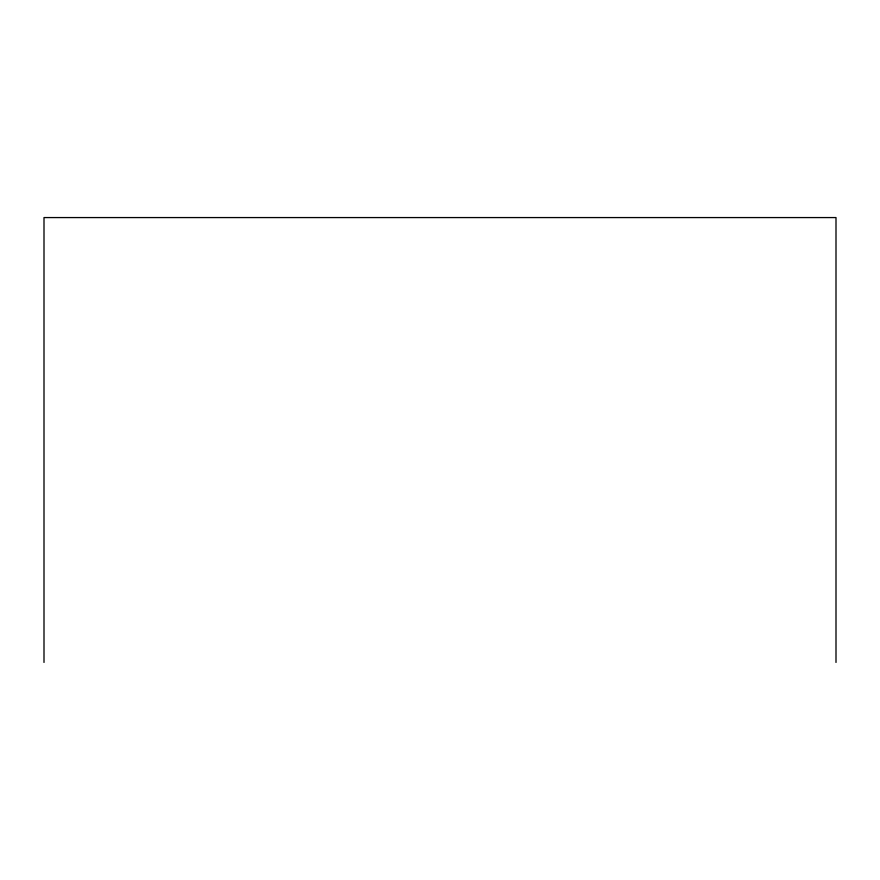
<?xml version="1.0" encoding="UTF-8"?>
<svg xmlns="http://www.w3.org/2000/svg" width="880" height="880" viewBox="0 0 880 880"><rect width="100%" height="100%" fill="white"/><g stroke="black" fill="none" stroke-linecap="round" stroke-linejoin="round"><path stroke-width="1.32" d="M836 662.431L836 217.569L44 217.569L44 662.431"/></g></svg>
